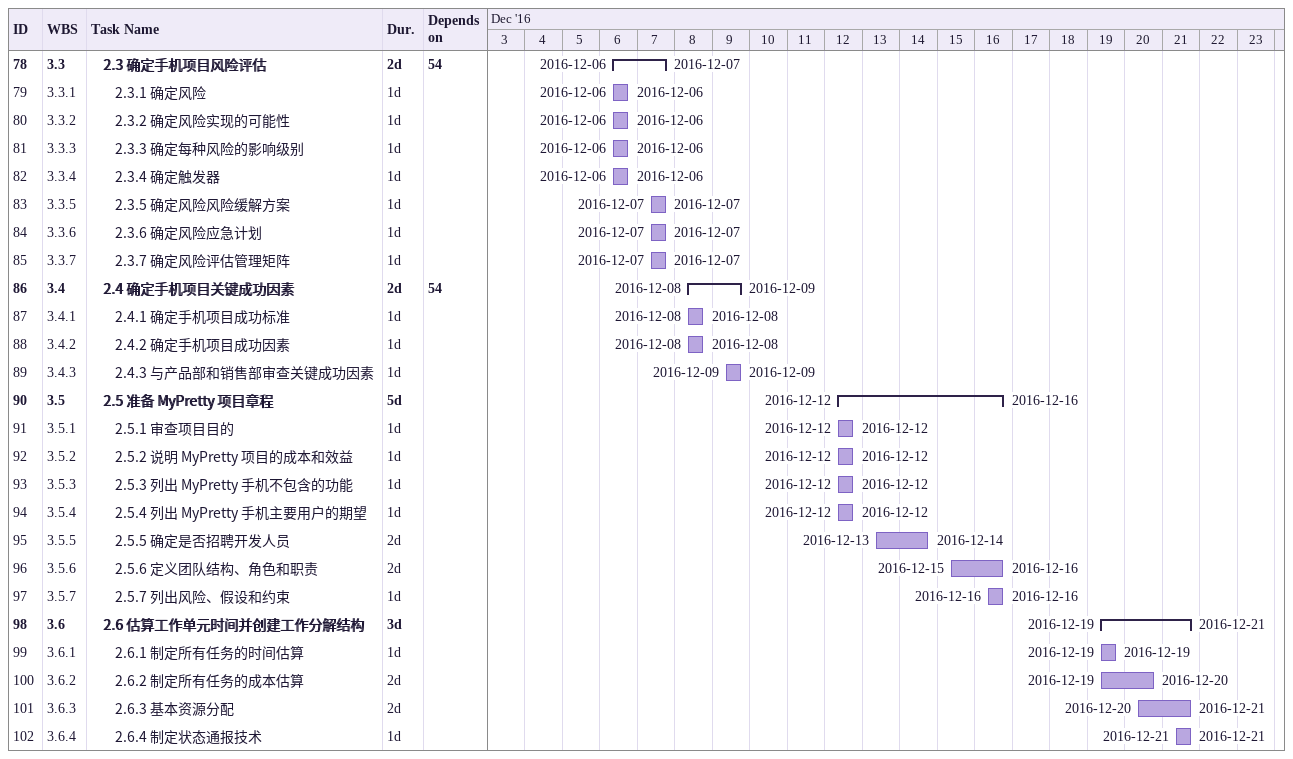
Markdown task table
| ID | WBS | Task | Duration | Start | Finish | Predecessors |
|---|---|---|---|---|---|---|
| 78 | 3.3 | **2.3 确定手机项目风险评估** | 2d | 2016-12-06 | 2016-12-07 | 54 |
| 79 | 3.3.1 | 2.3.1 确定风险 | 1d | 2016-12-06 | 2016-12-06 |  |
| 80 | 3.3.2 | 2.3.2 确定风险实现的可能性 | 1d | 2016-12-06 | 2016-12-06 |  |
| 81 | 3.3.3 | 2.3.3 确定每种风险的影响级别 | 1d | 2016-12-06 | 2016-12-06 |  |
| 82 | 3.3.4 | 2.3.4 确定触发器 | 1d | 2016-12-06 | 2016-12-06 |  |
| 83 | 3.3.5 | 2.3.5 确定风险风险缓解方案 | 1d | 2016-12-07 | 2016-12-07 |  |
| 84 | 3.3.6 | 2.3.6 确定风险应急计划 | 1d | 2016-12-07 | 2016-12-07 |  |
| 85 | 3.3.7 | 2.3.7 确定风险评估管理矩阵 | 1d | 2016-12-07 | 2016-12-07 |  |
| 86 | 3.4 | **2.4 确定手机项目关键成功因素** | 2d | 2016-12-08 | 2016-12-09 | 54 |
| 87 | 3.4.1 | 2.4.1 确定手机项目成功标准 | 1d | 2016-12-08 | 2016-12-08 |  |
| 88 | 3.4.2 | 2.4.2 确定手机项目成功因素 | 1d | 2016-12-08 | 2016-12-08 |  |
| 89 | 3.4.3 | 2.4.3 与产品部和销售部审查关键成功因素 | 1d | 2016-12-09 | 2016-12-09 |  |
| 90 | 3.5 | **2.5 准备 MyPretty 项目章程** | 5d | 2016-12-12 | 2016-12-16 |  |
| 91 | 3.5.1 | 2.5.1 审查项目目的 | 1d | 2016-12-12 | 2016-12-12 |  |
| 92 | 3.5.2 | 2.5.2 说明 MyPretty 项目的成本和效益 | 1d | 2016-12-12 | 2016-12-12 |  |
| 93 | 3.5.3 | 2.5.3 列出 MyPretty 手机不包含的功能 | 1d | 2016-12-12 | 2016-12-12 |  |
| 94 | 3.5.4 | 2.5.4 列出 MyPretty 手机主要用户的期望 | 1d | 2016-12-12 | 2016-12-12 |  |
| 95 | 3.5.5 | 2.5.5 确定是否招聘开发人员 | 2d | 2016-12-13 | 2016-12-14 |  |
| 96 | 3.5.6 | 2.5.6 定义团队结构、角色和职责 | 2d | 2016-12-15 | 2016-12-16 |  |
| 97 | 3.5.7 | 2.5.7 列出风险、假设和约束 | 1d | 2016-12-16 | 2016-12-16 |  |
| 98 | 3.6 | **2.6 估算工作单元时间并创建工作分解结构** | 3d | 2016-12-19 | 2016-12-21 |  |
| 99 | 3.6.1 | 2.6.1 制定所有任务的时间估算 | 1d | 2016-12-19 | 2016-12-19 |  |
| 100 | 3.6.2 | 2.6.2 制定所有任务的成本估算 | 2d | 2016-12-19 | 2016-12-20 |  |
| 101 | 3.6.3 | 2.6.3 基本资源分配 | 2d | 2016-12-20 | 2016-12-21 |  |
| 102 | 3.6.4 | 2.6.4 制定状态通报技术 | 1d | 2016-12-21 | 2016-12-21 |  |
